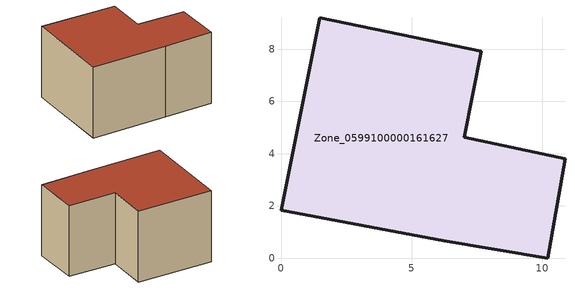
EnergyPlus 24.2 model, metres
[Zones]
Zone_0599100000161627
 floor ground (C_G): 10.21,0 6.23,0.66 0,1.83 1.48,9.19 7.67,7.91 7.01,4.63 10.87,3.81 z0
 wall outside (C_F): 6.23,0.66 10.21,0 10.87,3.81 7.01,4.63 7.67,7.91 1.48,9.19 0,1.83 6.23,0.66 z0:5.98
 roof outside (C_R): 10.87,3.81 7.01,4.63 7.67,7.91 1.48,9.19 0,1.83 6.23,0.66 10.21,0 z5.98
[BUILDING]
Pand.0599100000161627: North Axis=0; Terrain=City; Loads Convergence Tolerance Value=0.04; Temperature Convergence Tolerance Value=0.4; Solar Distribution=FullExterior; Maximum Number of Warmup Days=25; Minimum Number of Warmup Days=1
[Site:Location]
Rotterdam.The.Hague.AP_ZH_NLD Design_Conditions: Latitude=51.96; Longitude=4.45; Time Zone=1; Elevation=-4.5
[SITE:GROUNDTEMPERATURE:BUILDINGSURFACE]
18, 18, 18, 18, 18, 18, 18, 18, 18, 18, 18, 18
[MATERIAL] Thermal Absorptance=0.9; Solar Absorptance=0.7; Visible Absorptance=0.7
Name | Roughness | Thickness | Conductivity | Density | Specific Heat
G.TI.1946 | MediumSmooth | 0.15 | 1 | 540 | 1210
F.TI.1946 | Rough | 0.3 | 0.857143 | 1920 | 840
R.TI.1946 | MediumRough | 0.2 | 0.1 | 1500 | 1000
[CONSTRUCTION]
C_G: G.TI.1946
C_F: F.TI.1946
C_R: R.TI.1946
[ZONE]
Zone_0599100000161627: Type=1; Multiplier=1; Ceiling Height=Autocalculate; Volume=Autocalculate; Floor Area=autocalculate; Part of Total Floor Area=Yes
[ZONEINFILTRATION:DESIGNFLOWRATE]
Infil_Zone_0599100000161627: Zone or ZoneList or Space or SpaceList=Zone_0599100000161627; Schedule=AlwaysOn; Design Flow Rate Calculation Method=Flow/Area; Flow Rate per Floor Area=0.003; Constant Term Coefficient=1; Temperature Term Coefficient=0; Velocity Term Coefficient=0; Velocity Squared Term Coefficient=0
[HVACTEMPLATE:ZONE:IDEALLOADSAIRSYSTEM]
Zone_0599100000161627: Maximum Heating Supply Air Temperature=50; Minimum Cooling Supply Air Temperature=13; Maximum Heating Supply Air Humidity Ratio=0.0156; Minimum Cooling Supply Air Humidity Ratio=0.0077; Heating Limit=NoLimit; Cooling Limit=NoLimit; Dehumidification Control Type=ConstantSensibleHeatRatio; Cooling Sensible Heat Ratio=0.7; Dehumidification Setpoint=60; Humidification Control Type=None; Humidification Setpoint=30; Outdoor Air Method=None; Outdoor Air Flow Rate per Person=0.00944; Outdoor Air Flow Rate per Zone Floor Area=0; Outdoor Air Flow Rate per Zone=0; Demand Controlled Ventilation Type=None; Outdoor Air Economizer Type=NoEconomizer; Heat Recovery Type=None; Sensible Heat Recovery Effectiveness=0.7; Latent Heat Recovery Effectiveness=0.65
[ZONECONTROL:THERMOSTAT]
ThermostatControl_Zone_0599100000161627: Zone or ZoneList=Zone_0599100000161627; Control Type Schedule=DualSetpointControlType; Control 1=Thermostat_Zone_0599100000161627; Temperature Difference Between Cutout And Setpoint=0
[THERMOSTATSETPOINT:DUALSETPOINT]
Thermostat_Zone_0599100000161627: Heating Setpoint Temperature Schedule=HeatingSetpoint_Zone_0599100000161627; Cooling Setpoint Temperature Schedule=CoolingSetpoint_Zone_0599100000161627
[SCHEDULE:COMPACT]
HeatingSetpoint_Zone_0599100000161627: Through: 12/31, For: AllDays, Until: 24:00, 21
CoolingSetpoint_Zone_0599100000161627: Through: 12/31, For: AllDays, Until: 24:00, 24
DualSetpointControlType: Through: 12/31, For: AllDays, Until: 24:00, 4
AlwaysOn: Through: 12/31, For: AllDays, Until: 24:00, 1
